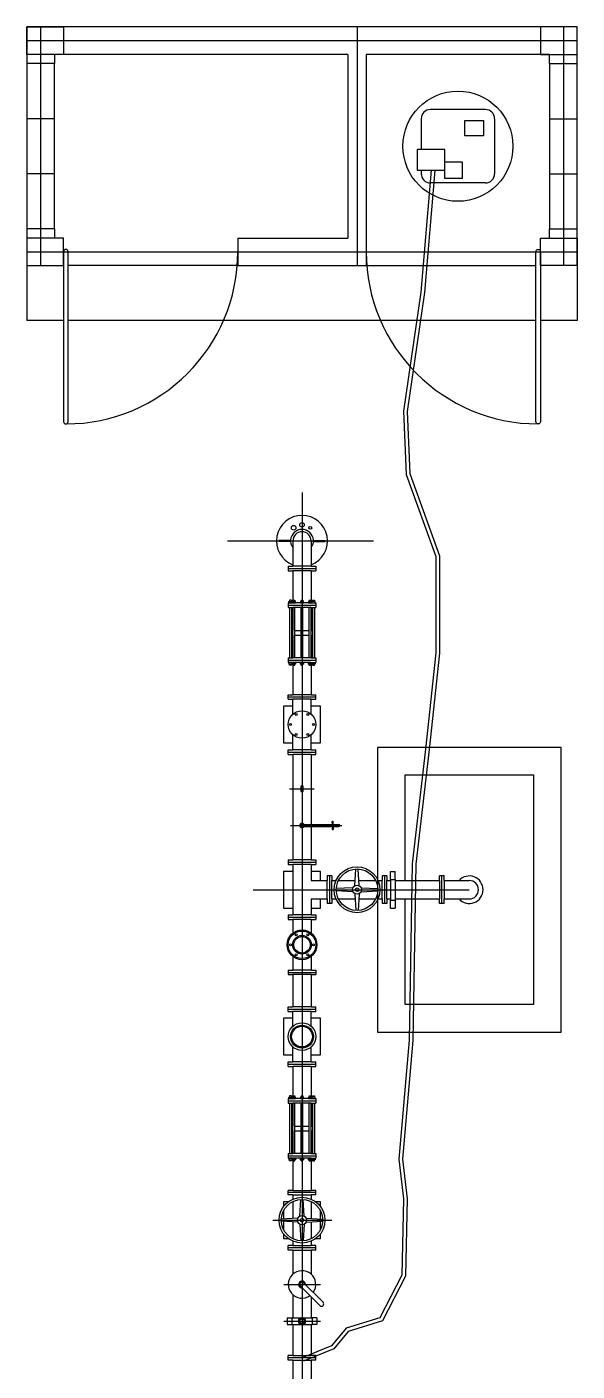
# Model space of a CAD drawing. Header units: inches. Extents: x 72602 to 350810, y -122122 to 43597.
# Drawn here: x 326263 to 329263, y -15612 to -8290 of the extents above; entities that cross this region are included whole.
import ezdxf

# ---------------------------------------------------------------- set-up
doc = ezdxf.new("R2010")
doc.units = ezdxf.units.IN
doc.header["$MEASUREMENT"] = 0
doc.layers.add('M-X-BKGD', color=8, linetype='Continuous')

msp = doc.modelspace()

# ---------------------------------------------------------------- linework, layer by layer
at = {"layer": 'M-X-BKGD'}
for p, q in [((326263.5, -8290.2), (326263.5, -8490.2)), ((329263.5, -8290.2), (326263.5, -8290.2)), ((326263.5, -8290.2), (326263.5, -8490.2)), ((329263.5, -8290.2), (326263.5, -8290.2)), ((329263.5, -8490.2), (329263.5, -8290.2)), ((329263.5, -8490.2), (329263.5, -8290.2)), ((326413.5, -8490.2), (326263.5, -8490.2)), ((326263.5, -8490.2), (326263.5, -9390.2)), ((326413.5, -8490.2), (326263.5, -8490.2)), ((326263.5, -8490.2), (326263.5, -9390.2)), ((326413.5, -8440.2), (326413.5, -8490.2)), ((328013.5, -8440.2), (326413.5, -8440.2)), ((326413.5, -8440.2), (326413.5, -8490.2)), ((328013.5, -8440.2), (326413.5, -8440.2)), ((326413.5, -9390.2), (326413.5, -8490.2)), ((326413.5, -9390.2), (326413.5, -8490.2)), ((328013.5, -8440.2), (328013.5, -9440.2)), ((328013.5, -8440.2), (328013.5, -9440.2)), ((328113.5, -8440.2), (328113.5, -9590.2)), ((329113.5, -8440.2), (328113.5, -8440.2)), ((328113.5, -8440.2), (328113.5, -9590.2)), ((329113.5, -8440.2), (328113.5, -8440.2)), ((329113.5, -8490.2), (329113.5, -8440.2)), ((329113.5, -8490.2), (329113.5, -8440.2)), ((329113.5, -8490.2), (329263.5, -8490.2)), ((329113.5, -8490.2), (329113.5, -9390.2)), ((329113.5, -8490.2), (329263.5, -8490.2)), ((329113.5, -8490.2), (329113.5, -9390.2)), ((329263.5, -9390.2), (329263.5, -8490.2)), ((329263.5, -9390.2), (329263.5, -8490.2)), ((326413.5, -8790.2), (326263.5, -8790.2)), ((326413.5, -8790.2), (326263.5, -8790.2)), ((329113.5, -8790.2), (329263.5, -8790.2)), ((329113.5, -8790.2), (329263.5, -8790.2)), ((326413.5, -9090.2), (326263.5, -9090.2)), ((326413.5, -9090.2), (326263.5, -9090.2)), ((329113.5, -9090.2), (329263.5, -9090.2)), ((329113.5, -9090.2), (329263.5, -9090.2)), ((326413.5, -9390.2), (326263.5, -9390.2)), ((326263.5, -9390.2), (326263.5, -9590.2)), ((326413.5, -9390.2), (326263.5, -9390.2)), ((326263.5, -9390.2), (326263.5, -9590.2)), ((326413.5, -9390.2), (326413.5, -9440.2)), ((326413.5, -9390.2), (326413.5, -9440.2)), ((327413.5, -9440.2), (327413.5, -9590.2)), ((327413.5, -9440.2), (328013.5, -9440.2)), ((327413.5, -9440.2), (327413.5, -9590.2)), ((327413.5, -9440.2), (328013.5, -9440.2)), ((329113.5, -9440.2), (329113.5, -9390.2)), ((329113.5, -9390.2), (329263.5, -9390.2)), ((329113.5, -9440.2), (329113.5, -9390.2)), ((329113.5, -9390.2), (329263.5, -9390.2)), ((329263.5, -9590.2), (329263.5, -9390.2)), ((329263.5, -9590.2), (329263.5, -9390.2)), ((326263.5, -9590.2), (326263.5, -9890.2)), ((326263.5, -9590.2), (326263.5, -9890.2)), ((327413.5, -9590.2), (326488.5, -9590.2)), ((327413.5, -9590.2), (326488.5, -9590.2)), ((327413.5, -9590.2), (328113.5, -9590.2)), ((327413.5, -9590.2), (328113.5, -9590.2)), ((328113.5, -9590.2), (329038.5, -9590.2)), ((328113.5, -9590.2), (329038.5, -9590.2)), ((329263.5, -9590.2), (329263.5, -9890.2)), ((329263.5, -9590.2), (329263.5, -9890.2)), ((326463.5, -9890.2), (326263.5, -9890.2)), ((326463.5, -9890.2), (326263.5, -9890.2)), ((329038.5, -9890.2), (326488.5, -9890.2)), ((329038.5, -9890.2), (326488.5, -9890.2)), ((329263.5, -9890.2), (329063.5, -9890.2)), ((329263.5, -9890.2), (329063.5, -9890.2)), ((328175.5, -12215.2), (328175.5, -13765.2)), ((329175.5, -12215.2), (328175.5, -12215.2)), ((328175.5, -12215.2), (328175.5, -13765.2)), ((329175.5, -12215.2), (328175.5, -12215.2)), ((329175.5, -13765.2), (329175.5, -12215.2)), ((329175.5, -13765.2), (329175.5, -12215.2)), ((328325.5, -12365.2), (329025.5, -12365.2)), ((328325.5, -12940.2), (328325.5, -12365.2)), ((328325.5, -12365.2), (329025.5, -12365.2)), ((328325.5, -12940.2), (328325.5, -12365.2)), ((329025.5, -12365.2), (329025.5, -13615.2)), ((329025.5, -12365.2), (329025.5, -13615.2)), ((328325.5, -13615.2), (328325.5, -13040.2)), ((328325.5, -13615.2), (328325.5, -13040.2)), ((329025.5, -13615.2), (328325.5, -13615.2)), ((329025.5, -13615.2), (328325.5, -13615.2)), ((328175.5, -13765.2), (329175.5, -13765.2)), ((328175.5, -13765.2), (329175.5, -13765.2))]:
    msp.add_line(p, q, dxfattribs=at)
at = {"layer": 'M-X-BKGD', "ltscale": 5}
for p, q in [((326338.5, -8290.2), (326338.5, -9590.2)), ((326338.5, -8290.2), (326338.5, -9590.2)), ((328063.5, -8290.2), (328063.5, -9590.2)), ((328063.5, -8290.2), (328063.5, -9590.2)), ((329188.5, -8290.2), (329188.5, -9590.2)), ((329188.5, -8290.2), (329188.5, -9590.2)), ((326263.5, -8365.2), (329263.5, -8365.2)), ((326263.5, -8365.2), (329263.5, -8365.2)), ((328763.5, -8740.2), (328463.5, -8740.2)), ((328763.5, -8740.2), (328463.5, -8740.2)), ((328413.5, -8790.2), (328413.5, -8958)), ((328413.5, -8790.2), (328413.5, -8958)), ((328813.5, -8790.2), (328813.5, -9090.2)), ((328813.5, -8790.2), (328813.5, -9090.2)), ((328413.5, -9070.5), (328413.5, -9090.2)), ((328413.5, -9070.5), (328413.5, -9090.2)), ((328763.5, -9140.2), (328463.5, -9140.2)), ((328763.5, -9140.2), (328463.5, -9140.2)), ((326263.5, -9515.2), (329263.5, -9515.2)), ((326263.5, -9515.2), (329263.5, -9515.2)), ((327763.5, -10827.1), (327763.5, -21571.5)), ((327763.5, -10827.1), (327763.5, -21571.5)), ((327356.7, -11090.2), (328152.4, -11090.2)), ((327356.7, -11090.2), (328152.4, -11090.2)), ((327637, -11087.2), (327637, -11093.2)), ((327701, -11087.2), (327637, -11087.2)), ((327637, -11087.2), (327637, -11093.2)), ((327701, -11087.2), (327637, -11087.2)), ((327701, -11093.2), (327637, -11093.2)), ((327701, -11093.2), (327637, -11093.2)), ((327663.5, -11087.2), (327663.5, -11093.2)), ((327663.5, -11087.2), (327663.5, -11093.2)), ((327713.5, -11090.2), (327713.5, -11227.7)), ((327713.5, -11090.2), (327713.5, -11227.7)), ((327813.5, -11090.2), (327813.5, -11227.7)), ((327813.5, -11090.2), (327813.5, -11227.7)), ((327825.9, -11087.2), (327890, -11087.2)), ((327825.9, -11087.2), (327890, -11087.2)), ((327825.9, -11093.2), (327890, -11093.2)), ((327825.9, -11093.2), (327890, -11093.2)), ((327863.5, -11087.2), (327863.5, -11093.2)), ((327863.5, -11087.2), (327863.5, -11093.2)), ((327890, -11087.2), (327890, -11093.2)), ((327890, -11087.2), (327890, -11093.2)), ((327688.5, -11227.7), (327713.5, -11227.7)), ((327688.5, -11227.7), (327688.5, -11252.7)), ((327688.5, -11227.7), (327713.5, -11227.7)), ((327688.5, -11227.7), (327688.5, -11252.7)), ((327688.5, -11240.2), (327838.5, -11240.2)), ((327688.5, -11240.2), (327838.5, -11240.2)), ((327688.5, -11252.7), (327713.5, -11252.7)), ((327688.5, -11252.7), (327713.5, -11252.7)), ((327813.5, -11227.7), (327713.5, -11227.7)), ((327813.5, -11227.7), (327713.5, -11227.7)), ((327713.5, -11252.7), (327713.5, -11419.7)), ((327813.5, -11252.7), (327713.5, -11252.7)), ((327713.5, -11252.7), (327713.5, -11419.7)), ((327813.5, -11252.7), (327713.5, -11252.7)), ((327813.5, -11227.7), (327838.5, -11227.7)), ((327813.5, -11227.7), (327838.5, -11227.7)), ((327813.5, -11252.7), (327813.5, -11419.7)), ((327813.5, -11252.7), (327838.5, -11252.7)), ((327813.5, -11252.7), (327813.5, -11419.7)), ((327813.5, -11252.7), (327838.5, -11252.7)), ((327838.5, -11227.7), (327838.5, -11252.7)), ((327838.5, -11227.7), (327838.5, -11252.7)), ((327696, -11413.7), (327696, -11419.7)), ((327706, -11413.7), (327696, -11413.7)), ((327696, -11413.7), (327696, -11419.7)), ((327706, -11413.7), (327696, -11413.7)), ((327706, -11413.7), (327706, -11419.7)), ((327706, -11413.7), (327706, -11419.7)), ((327714.3, -11413.7), (327714.3, -11419.7)), ((327714.3, -11413.7), (327724.3, -11413.7)), ((327714.3, -11413.7), (327714.3, -11419.7)), ((327714.3, -11413.7), (327724.3, -11413.7)), ((327724.3, -11413.7), (327724.3, -11419.7)), ((327724.3, -11413.7), (327724.3, -11419.7)), ((327758.5, -11413.7), (327758.5, -11419.7)), ((327758.5, -11413.7), (327768.5, -11413.7)), ((327758.5, -11413.7), (327758.5, -11419.7)), ((327758.5, -11413.7), (327768.5, -11413.7)), ((327768.5, -11413.7), (327768.5, -11419.7)), ((327768.5, -11413.7), (327768.5, -11419.7)), ((327802.6, -11413.7), (327802.6, -11419.7)), ((327802.6, -11413.7), (327812.6, -11413.7)), ((327802.6, -11413.7), (327802.6, -11419.7)), ((327802.6, -11413.7), (327812.6, -11413.7)), ((327812.6, -11413.7), (327812.6, -11419.7)), ((327812.6, -11413.7), (327812.6, -11419.7)), ((327821, -11413.7), (327821, -11419.7)), ((327821, -11413.7), (327831, -11413.7)), ((327821, -11413.7), (327821, -11419.7)), ((327821, -11413.7), (327831, -11413.7)), ((327831, -11413.7), (327831, -11419.7)), ((327831, -11413.7), (327831, -11419.7)), ((327688.5, -11427.7), (327713.5, -11427.7)), ((327688.5, -11427.7), (327688.5, -11452.7)), ((327688.5, -11427.7), (327713.5, -11427.7)), ((327688.5, -11427.7), (327688.5, -11452.7)), ((327688.5, -11440.2), (327838.5, -11440.2)), ((327688.5, -11440.2), (327838.5, -11440.2)), ((327688.5, -11452.7), (327713.5, -11452.7)), ((327688.5, -11452.7), (327713.5, -11452.7)), ((327696, -11452.7), (327696, -11727.7)), ((327696, -11452.7), (327696, -11727.7)), ((327706, -11452.7), (327706, -11727.7)), ((327706, -11452.7), (327706, -11727.7)), ((327813.5, -11427.7), (327713.5, -11427.7)), ((327813.5, -11427.7), (327713.5, -11427.7)), ((327813.5, -11452.7), (327713.5, -11452.7)), ((327713.5, -11452.7), (327713.5, -11577.7)), ((327813.5, -11452.7), (327713.5, -11452.7)), ((327713.5, -11452.7), (327713.5, -11577.7)), ((327714.3, -11727.7), (327714.3, -11452.7)), ((327714.3, -11727.7), (327714.3, -11452.7)), ((327724.3, -11727.7), (327724.3, -11452.7)), ((327724.3, -11727.7), (327724.3, -11452.7)), ((327758.5, -11727.7), (327758.5, -11452.7)), ((327758.5, -11727.7), (327758.5, -11452.7)), ((327768.5, -11727.7), (327768.5, -11452.7)), ((327768.5, -11727.7), (327768.5, -11452.7)), ((327802.6, -11727.7), (327802.6, -11452.7)), ((327802.6, -11727.7), (327802.6, -11452.7)), ((327812.6, -11727.7), (327812.6, -11452.7)), ((327812.6, -11727.7), (327812.6, -11452.7)), ((327813.5, -11427.7), (327838.5, -11427.7)), ((327813.5, -11427.7), (327838.5, -11427.7)), ((327813.5, -11452.7), (327838.5, -11452.7)), ((327813.5, -11452.7), (327813.5, -11577.7)), ((327813.5, -11452.7), (327838.5, -11452.7)), ((327813.5, -11452.7), (327813.5, -11577.7)), ((327821, -11452.7), (327821, -11727.7)), ((327821, -11452.7), (327821, -11727.7)), ((327831, -11452.7), (327831, -11727.7)), ((327831, -11452.7), (327831, -11727.7)), ((327838.5, -11427.7), (327838.5, -11452.7)), ((327838.5, -11427.7), (327838.5, -11452.7)), ((327706, -11577.7), (327714.3, -11577.7)), ((327706, -11577.7), (327714.3, -11577.7)), ((327706, -11602.7), (327714.3, -11602.7)), ((327706, -11602.7), (327714.3, -11602.7)), ((327713.5, -11602.7), (327713.5, -11727.7)), ((327713.5, -11602.7), (327713.5, -11727.7)), ((327724.3, -11577.7), (327802.6, -11577.7)), ((327724.3, -11577.7), (327802.6, -11577.7)), ((327724.3, -11602.7), (327802.6, -11602.7)), ((327724.3, -11602.7), (327802.6, -11602.7)), ((327812.6, -11577.7), (327821, -11577.7)), ((327812.6, -11577.7), (327821, -11577.7)), ((327812.6, -11602.7), (327821, -11602.7)), ((327812.6, -11602.7), (327821, -11602.7)), ((327813.5, -11602.7), (327813.5, -11727.7)), ((327813.5, -11602.7), (327813.5, -11727.7)), ((327688.5, -11727.7), (327713.5, -11727.7)), ((327688.5, -11727.7), (327688.5, -11752.7)), ((327688.5, -11727.7), (327713.5, -11727.7)), ((327688.5, -11727.7), (327688.5, -11752.7)), ((327688.5, -11740.2), (327838.5, -11740.2)), ((327688.5, -11740.2), (327838.5, -11740.2)), ((327688.5, -11752.7), (327713.5, -11752.7)), ((327688.5, -11752.7), (327713.5, -11752.7)), ((327696, -11766.7), (327696, -11760.7)), ((327696, -11766.7), (327696, -11760.7)), ((327706, -11766.7), (327696, -11766.7)), ((327706, -11766.7), (327696, -11766.7)), ((327706, -11766.7), (327706, -11760.7)), ((327706, -11766.7), (327706, -11760.7)), ((327813.5, -11727.7), (327713.5, -11727.7)), ((327813.5, -11727.7), (327713.5, -11727.7)), ((327813.5, -11752.7), (327713.5, -11752.7)), ((327813.5, -11752.7), (327713.5, -11752.7)), ((327713.5, -11760.7), (327713.5, -11927.7)), ((327713.5, -11760.7), (327713.5, -11927.7)), ((327714.3, -11766.7), (327714.3, -11760.7)), ((327714.3, -11766.7), (327714.3, -11760.7)), ((327714.3, -11766.7), (327724.3, -11766.7)), ((327714.3, -11766.7), (327724.3, -11766.7)), ((327724.3, -11766.7), (327724.3, -11760.7)), ((327724.3, -11766.7), (327724.3, -11760.7)), ((327758.5, -11766.7), (327758.5, -11760.7)), ((327758.5, -11766.7), (327758.5, -11760.7)), ((327758.5, -11766.7), (327768.5, -11766.7)), ((327758.5, -11766.7), (327768.5, -11766.7)), ((327768.5, -11766.7), (327768.5, -11760.7)), ((327768.5, -11766.7), (327768.5, -11760.7)), ((327802.6, -11766.7), (327802.6, -11760.7)), ((327802.6, -11766.7), (327802.6, -11760.7)), ((327802.6, -11766.7), (327812.6, -11766.7)), ((327802.6, -11766.7), (327812.6, -11766.7)), ((327812.6, -11766.7), (327812.6, -11760.7)), ((327812.6, -11766.7), (327812.6, -11760.7)), ((327813.5, -11727.7), (327838.5, -11727.7)), ((327813.5, -11727.7), (327838.5, -11727.7)), ((327813.5, -11752.7), (327838.5, -11752.7)), ((327813.5, -11752.7), (327838.5, -11752.7)), ((327813.5, -11760.7), (327813.5, -11927.7)), ((327813.5, -11760.7), (327813.5, -11927.7)), ((327821, -11766.7), (327821, -11760.7)), ((327821, -11766.7), (327821, -11760.7)), ((327821, -11766.7), (327831, -11766.7)), ((327821, -11766.7), (327831, -11766.7)), ((327831, -11766.7), (327831, -11760.7)), ((327831, -11766.7), (327831, -11760.7)), ((327838.5, -11727.7), (327838.5, -11752.7)), ((327838.5, -11727.7), (327838.5, -11752.7)), ((327688.5, -11927.7), (327713.5, -11927.7)), ((327688.5, -11952.7), (327688.5, -11927.7)), ((327688.5, -11927.7), (327713.5, -11927.7)), ((327688.5, -11952.7), (327688.5, -11927.7)), ((327813.5, -11927.7), (327713.5, -11927.7)), ((327813.5, -11927.7), (327713.5, -11927.7)), ((327813.5, -11927.7), (327838.5, -11927.7)), ((327813.5, -11927.7), (327838.5, -11927.7)), ((327838.5, -11952.7), (327838.5, -11927.7)), ((327838.5, -11952.7), (327838.5, -11927.7)), ((327688.5, -11940.2), (327838.5, -11940.2)), ((327688.5, -11940.2), (327838.5, -11940.2)), ((327688.5, -11952.7), (327713.5, -11952.7)), ((327688.5, -11952.7), (327713.5, -11952.7)), ((327813.5, -11952.7), (327713.5, -11952.7)), ((327713.5, -12034.3), (327713.5, -11952.7)), ((327813.5, -11952.7), (327713.5, -11952.7)), ((327713.5, -12034.3), (327713.5, -11952.7)), ((327813.5, -11952.7), (327838.5, -11952.7)), ((327813.5, -12034.3), (327813.5, -11952.7)), ((327813.5, -11952.7), (327838.5, -11952.7)), ((327813.5, -12034.3), (327813.5, -11952.7)), ((327713.5, -12227.7), (327713.5, -12146.1)), ((327713.5, -12227.7), (327713.5, -12146.1)), ((327813.5, -12227.7), (327813.5, -12146.1)), ((327813.5, -12227.7), (327813.5, -12146.1)), ((327688.5, -12227.7), (327713.5, -12227.7)), ((327688.5, -12252.7), (327688.5, -12227.7)), ((327688.5, -12227.7), (327713.5, -12227.7)), ((327688.5, -12252.7), (327688.5, -12227.7)), ((327813.5, -12227.7), (327713.5, -12227.7)), ((327813.5, -12227.7), (327713.5, -12227.7)), ((327813.5, -12227.7), (327838.5, -12227.7)), ((327813.5, -12227.7), (327838.5, -12227.7)), ((327838.5, -12252.7), (327838.5, -12227.7)), ((327838.5, -12252.7), (327838.5, -12227.7)), ((327688.5, -12240.2), (327838.5, -12240.2)), ((327688.5, -12240.2), (327838.5, -12240.2)), ((327688.5, -12252.7), (327713.5, -12252.7)), ((327688.5, -12252.7), (327713.5, -12252.7)), ((327813.5, -12252.7), (327713.5, -12252.7)), ((327713.5, -12252.7), (327713.5, -12827.7)), ((327813.5, -12252.7), (327713.5, -12252.7)), ((327713.5, -12252.7), (327713.5, -12827.7)), ((327813.5, -12252.7), (327838.5, -12252.7)), ((327813.5, -12252.7), (327813.5, -12827.7)), ((327813.5, -12252.7), (327838.5, -12252.7)), ((327813.5, -12252.7), (327813.5, -12827.7)), ((327695.1, -12440.2), (327829.1, -12440.2)), ((327695.1, -12440.2), (327829.1, -12440.2)), ((327700.1, -12640.2), (327981.1, -12640.2)), ((327700.1, -12640.2), (327981.1, -12640.2)), ((327763.5, -12634.2), (327963.5, -12634.2)), ((327763.5, -12634.2), (327963.5, -12634.2)), ((327763.5, -12646.2), (327963.5, -12646.2)), ((327763.5, -12646.2), (327963.5, -12646.2)), ((327929.6, -12635.4), (327928.5, -12618.6)), ((327929.6, -12635.4), (327928.5, -12618.6)), ((327929.6, -12644.9), (327928.5, -12661.7)), ((327929.6, -12644.9), (327928.5, -12661.7)), ((327932.5, -12635.4), (327933.6, -12618.6)), ((327932.5, -12635.4), (327933.6, -12618.6)), ((327932.5, -12644.9), (327933.6, -12661.7)), ((327932.5, -12644.9), (327933.6, -12661.7)), ((327688.5, -12827.7), (327713.5, -12827.7)), ((327688.5, -12827.7), (327688.5, -12852.7)), ((327688.5, -12827.7), (327713.5, -12827.7)), ((327688.5, -12827.7), (327688.5, -12852.7)), ((327688.5, -12840.2), (327838.5, -12840.2)), ((327688.5, -12840.2), (327838.5, -12840.2)), ((327688.5, -12852.7), (327713.5, -12852.7)), ((327688.5, -12852.7), (327713.5, -12852.7)), ((327813.5, -12827.7), (327713.5, -12827.7)), ((327813.5, -12827.7), (327713.5, -12827.7)), ((327813.5, -12852.7), (327713.5, -12852.7)), ((327713.5, -12852.7), (327713.5, -13127.7)), ((327813.5, -12852.7), (327713.5, -12852.7)), ((327713.5, -12852.7), (327713.5, -13127.7)), ((327813.5, -12827.7), (327838.5, -12827.7)), ((327813.5, -12827.7), (327838.5, -12827.7)), ((327813.5, -12852.7), (327838.5, -12852.7)), ((327813.5, -12852.7), (327813.5, -12940.2)), ((327813.5, -12852.7), (327838.5, -12852.7)), ((327813.5, -12852.7), (327813.5, -12940.2)), ((327838.5, -12827.7), (327838.5, -12852.7)), ((327838.5, -12827.7), (327838.5, -12852.7)), ((328052.3, -12967.8), (328057.4, -12877.3)), ((328052.3, -12967.8), (328057.4, -12877.3)), ((328074.6, -12967.8), (328069.5, -12877.3)), ((328074.6, -12967.8), (328069.5, -12877.3)), ((327813.5, -12940.2), (327901, -12940.2)), ((327813.5, -12940.2), (327901, -12940.2)), ((327901, -12915.2), (327901, -12940.2)), ((327926, -12915.2), (327901, -12915.2)), ((327901, -12915.2), (327901, -12940.2)), ((327926, -12915.2), (327901, -12915.2)), ((327901, -13040.2), (327901, -12940.2)), ((327901, -13040.2), (327901, -12940.2)), ((327913.5, -12915.2), (327913.5, -13065.2)), ((327913.5, -12915.2), (327913.5, -13065.2)), ((327926, -12915.2), (327926, -12940.2)), ((327926, -12915.2), (327926, -12940.2)), ((327926, -13040.2), (327926, -12940.2)), ((327926, -12940.2), (327948.9, -12940.2)), ((327926, -13040.2), (327926, -12940.2)), ((327926, -12940.2), (327948.9, -12940.2)), ((327962.1, -12940.2), (328053.9, -12940.2)), ((327962.1, -12940.2), (328053.9, -12940.2)), ((328073, -12940.2), (328164.8, -12940.2)), ((328073, -12940.2), (328164.8, -12940.2)), ((328178, -12940.2), (328201, -12940.2)), ((328178, -12940.2), (328201, -12940.2)), ((328201, -12915.2), (328201, -12940.2)), ((328226, -12915.2), (328201, -12915.2)), ((328201, -12915.2), (328201, -12940.2)), ((328226, -12915.2), (328201, -12915.2)), ((328201, -13040.2), (328201, -12940.2)), ((328201, -13040.2), (328201, -12940.2)), ((328213.5, -12915.2), (328213.5, -13065.2)), ((328213.5, -12915.2), (328213.5, -13065.2)), ((328226, -12915.2), (328226, -12940.2)), ((328226, -12915.2), (328226, -12940.2)), ((328226, -13040.2), (328226, -12940.2)), ((328226, -12940.2), (328246.4, -12940.2)), ((328226, -13040.2), (328226, -12940.2)), ((328226, -12940.2), (328246.4, -12940.2)), ((328246.4, -12890.2), (328271.4, -12890.2)), ((328246.4, -12934.2), (328246.4, -12890.2)), ((328246.4, -12890.2), (328271.4, -12890.2)), ((328246.4, -12934.2), (328246.4, -12890.2)), ((328246.4, -12934.2), (328246.4, -13046.2)), ((328246.4, -12934.2), (328271.4, -12934.2)), ((328246.4, -12934.2), (328246.4, -13046.2)), ((328246.4, -12934.2), (328271.4, -12934.2)), ((328271.4, -12934.2), (328271.4, -12890.2)), ((328271.4, -12934.2), (328271.4, -12890.2)), ((328271.4, -12934.2), (328271.4, -13046.2)), ((328271.4, -12934.2), (328271.4, -13046.2)), ((328271.4, -12940.2), (328513, -12940.2)), ((328271.4, -12940.2), (328513, -12940.2)), ((328538, -12915.2), (328513, -12915.2)), ((328513, -12940.2), (328513, -12915.2)), ((328538, -12915.2), (328513, -12915.2)), ((328513, -12940.2), (328513, -12915.2)), ((328513, -12940.2), (328513, -13040.2)), ((328513, -12940.2), (328513, -13040.2)), ((328525.5, -13065.2), (328525.5, -12915.2)), ((328525.5, -13065.2), (328525.5, -12915.2)), ((328538, -12940.2), (328538, -12915.2)), ((328538, -12940.2), (328538, -12915.2)), ((328538, -12940.2), (328538, -13040.2)), ((328538, -12940.2), (328675.5, -12940.2)), ((328538, -12940.2), (328538, -13040.2)), ((328538, -12940.2), (328675.5, -12940.2)), ((327496.7, -12990.2), (328675.5, -12990.2)), ((327496.7, -12990.2), (328675.5, -12990.2)), ((328041.1, -12979), (327950.6, -12984.2)), ((328041.1, -12979), (327950.6, -12984.2)), ((328041.1, -13001.3), (327950.6, -12996.2)), ((328041.1, -13001.3), (327950.6, -12996.2)), ((328052.3, -13012.5), (328057.4, -13103)), ((328052.3, -13012.5), (328057.4, -13103)), ((328074.6, -13012.5), (328069.5, -13103)), ((328074.6, -13012.5), (328069.5, -13103)), ((328085.8, -12979), (328176.3, -12984.2)), ((328085.8, -12979), (328176.3, -12984.2)), ((328085.8, -13001.3), (328176.3, -12996.2)), ((328085.8, -13001.3), (328176.3, -12996.2)), ((327813.5, -13040.2), (327901, -13040.2)), ((327813.5, -13040.2), (327813.5, -13127.7)), ((327813.5, -13040.2), (327901, -13040.2)), ((327813.5, -13040.2), (327813.5, -13127.7)), ((327901, -13040.2), (327901, -13065.2)), ((327901, -13040.2), (327901, -13065.2)), ((327926, -13065.2), (327901, -13065.2)), ((327926, -13065.2), (327901, -13065.2)), ((327926, -13040.2), (327926, -13065.2)), ((327926, -13040.2), (327948.9, -13040.2)), ((327926, -13040.2), (327926, -13065.2)), ((327926, -13040.2), (327948.9, -13040.2)), ((327962.1, -13040.2), (328053.9, -13040.2)), ((327962.1, -13040.2), (328053.9, -13040.2)), ((328073, -13040.2), (328164.8, -13040.2)), ((328073, -13040.2), (328164.8, -13040.2)), ((328178, -13040.2), (328201, -13040.2)), ((328178, -13040.2), (328201, -13040.2)), ((328201, -13040.2), (328201, -13065.2)), ((328201, -13040.2), (328201, -13065.2)), ((328226, -13065.2), (328201, -13065.2)), ((328226, -13065.2), (328201, -13065.2)), ((328226, -13040.2), (328226, -13065.2)), ((328226, -13040.2), (328246.4, -13040.2)), ((328226, -13040.2), (328226, -13065.2)), ((328226, -13040.2), (328246.4, -13040.2)), ((328246.4, -13046.2), (328271.4, -13046.2)), ((328246.4, -13090.2), (328246.4, -13046.2)), ((328246.4, -13046.2), (328271.4, -13046.2)), ((328246.4, -13090.2), (328246.4, -13046.2)), ((328246.4, -13090.2), (328271.4, -13090.2)), ((328246.4, -13090.2), (328271.4, -13090.2)), ((328271.4, -13040.2), (328513, -13040.2)), ((328271.4, -13040.2), (328513, -13040.2)), ((328271.4, -13046.2), (328271.4, -13090.2)), ((328271.4, -13046.2), (328271.4, -13090.2)), ((328513, -13065.2), (328513, -13040.2)), ((328513, -13065.2), (328513, -13040.2)), ((328538, -13065.2), (328513, -13065.2)), ((328538, -13065.2), (328513, -13065.2)), ((328538, -13065.2), (328538, -13040.2)), ((328538, -13040.2), (328675.5, -13040.2)), ((328538, -13065.2), (328538, -13040.2)), ((328538, -13040.2), (328675.5, -13040.2)), ((327688.5, -13127.7), (327713.5, -13127.7)), ((327688.5, -13127.7), (327688.5, -13152.7)), ((327688.5, -13127.7), (327713.5, -13127.7)), ((327688.5, -13127.7), (327688.5, -13152.7)), ((327688.5, -13140.2), (327838.5, -13140.2)), ((327688.5, -13140.2), (327838.5, -13140.2)), ((327688.5, -13152.7), (327713.5, -13152.7)), ((327688.5, -13152.7), (327713.5, -13152.7)), ((327813.5, -13127.7), (327713.5, -13127.7)), ((327813.5, -13127.7), (327713.5, -13127.7)), ((327813.5, -13152.7), (327713.5, -13152.7)), ((327713.5, -13152.7), (327713.5, -13226.4)), ((327813.5, -13152.7), (327713.5, -13152.7)), ((327713.5, -13152.7), (327713.5, -13226.4)), ((327813.5, -13127.7), (327838.5, -13127.7)), ((327813.5, -13127.7), (327838.5, -13127.7)), ((327813.5, -13152.7), (327838.5, -13152.7)), ((327813.5, -13152.7), (327813.5, -13226.4)), ((327813.5, -13152.7), (327838.5, -13152.7)), ((327813.5, -13152.7), (327813.5, -13226.4)), ((327838.5, -13127.7), (327838.5, -13152.7)), ((327838.5, -13127.7), (327838.5, -13152.7)), ((327713.5, -13353.9), (327713.5, -13427.7)), ((327713.5, -13353.9), (327713.5, -13427.7)), ((327813.5, -13353.9), (327813.5, -13427.7)), ((327813.5, -13353.9), (327813.5, -13427.7)), ((327688.5, -13427.7), (327713.5, -13427.7)), ((327688.5, -13427.7), (327688.5, -13452.7)), ((327688.5, -13427.7), (327713.5, -13427.7)), ((327688.5, -13427.7), (327688.5, -13452.7)), ((327688.5, -13440.2), (327838.5, -13440.2)), ((327688.5, -13440.2), (327838.5, -13440.2)), ((327688.5, -13452.7), (327713.5, -13452.7)), ((327688.5, -13452.7), (327713.5, -13452.7)), ((327813.5, -13427.7), (327713.5, -13427.7)), ((327813.5, -13427.7), (327713.5, -13427.7)), ((327713.5, -13452.7), (327713.5, -13627.7)), ((327813.5, -13452.7), (327713.5, -13452.7)), ((327713.5, -13452.7), (327713.5, -13627.7)), ((327813.5, -13452.7), (327713.5, -13452.7)), ((327813.5, -13427.7), (327838.5, -13427.7)), ((327813.5, -13427.7), (327838.5, -13427.7)), ((327813.5, -13452.7), (327813.5, -13627.7)), ((327813.5, -13452.7), (327838.5, -13452.7)), ((327813.5, -13452.7), (327813.5, -13627.7)), ((327813.5, -13452.7), (327838.5, -13452.7)), ((327838.5, -13427.7), (327838.5, -13452.7)), ((327838.5, -13427.7), (327838.5, -13452.7)), ((327688.5, -13627.7), (327713.5, -13627.7)), ((327688.5, -13652.7), (327688.5, -13627.7)), ((327688.5, -13627.7), (327713.5, -13627.7)), ((327688.5, -13652.7), (327688.5, -13627.7)), ((327688.5, -13640.2), (327838.5, -13640.2)), ((327688.5, -13640.2), (327838.5, -13640.2)), ((327688.5, -13652.7), (327713.5, -13652.7)), ((327688.5, -13652.7), (327713.5, -13652.7)), ((327813.5, -13627.7), (327713.5, -13627.7)), ((327813.5, -13627.7), (327713.5, -13627.7)), ((327813.5, -13652.7), (327713.5, -13652.7)), ((327713.5, -13734.3), (327713.5, -13652.7)), ((327813.5, -13652.7), (327713.5, -13652.7)), ((327713.5, -13734.3), (327713.5, -13652.7)), ((327813.5, -13627.7), (327838.5, -13627.7)), ((327813.5, -13627.7), (327838.5, -13627.7)), ((327813.5, -13652.7), (327838.5, -13652.7)), ((327813.5, -13734.3), (327813.5, -13652.7)), ((327813.5, -13652.7), (327838.5, -13652.7)), ((327813.5, -13734.3), (327813.5, -13652.7)), ((327838.5, -13652.7), (327838.5, -13627.7)), ((327838.5, -13652.7), (327838.5, -13627.7)), ((327713.5, -13927.7), (327713.5, -13846.1)), ((327713.5, -13927.7), (327713.5, -13846.1)), ((327813.5, -13927.7), (327813.5, -13846.1)), ((327813.5, -13927.7), (327813.5, -13846.1)), ((327688.5, -13927.7), (327713.5, -13927.7)), ((327688.5, -13952.7), (327688.5, -13927.7)), ((327688.5, -13927.7), (327713.5, -13927.7)), ((327688.5, -13952.7), (327688.5, -13927.7)), ((327688.5, -13940.2), (327838.5, -13940.2)), ((327688.5, -13940.2), (327838.5, -13940.2)), ((327688.5, -13952.7), (327713.5, -13952.7)), ((327688.5, -13952.7), (327713.5, -13952.7)), ((327813.5, -13927.7), (327713.5, -13927.7)), ((327813.5, -13927.7), (327713.5, -13927.7)), ((327813.5, -13952.7), (327713.5, -13952.7)), ((327713.5, -13952.7), (327713.5, -14119.7)), ((327813.5, -13952.7), (327713.5, -13952.7)), ((327713.5, -13952.7), (327713.5, -14119.7)), ((327813.5, -13927.7), (327838.5, -13927.7)), ((327813.5, -13927.7), (327838.5, -13927.7)), ((327813.5, -13952.7), (327838.5, -13952.7)), ((327813.5, -13952.7), (327813.5, -14119.7)), ((327813.5, -13952.7), (327838.5, -13952.7)), ((327813.5, -13952.7), (327813.5, -14119.7)), ((327838.5, -13952.7), (327838.5, -13927.7)), ((327838.5, -13952.7), (327838.5, -13927.7)), ((327688.5, -14127.7), (327713.5, -14127.7)), ((327688.5, -14127.7), (327688.5, -14152.7)), ((327688.5, -14127.7), (327713.5, -14127.7)), ((327688.5, -14127.7), (327688.5, -14152.7)), ((327696, -14113.7), (327696, -14119.7)), ((327706, -14113.7), (327696, -14113.7)), ((327696, -14113.7), (327696, -14119.7)), ((327706, -14113.7), (327696, -14113.7)), ((327706, -14113.7), (327706, -14119.7)), ((327706, -14113.7), (327706, -14119.7)), ((327813.5, -14127.7), (327713.5, -14127.7)), ((327813.5, -14127.7), (327713.5, -14127.7)), ((327714.3, -14113.7), (327714.3, -14119.7)), ((327714.3, -14113.7), (327724.3, -14113.7)), ((327714.3, -14113.7), (327714.3, -14119.7)), ((327714.3, -14113.7), (327724.3, -14113.7)), ((327724.3, -14113.7), (327724.3, -14119.7)), ((327724.3, -14113.7), (327724.3, -14119.7)), ((327758.5, -14113.7), (327758.5, -14119.7)), ((327758.5, -14113.7), (327768.5, -14113.7)), ((327758.5, -14113.7), (327758.5, -14119.7)), ((327758.5, -14113.7), (327768.5, -14113.7)), ((327768.5, -14113.7), (327768.5, -14119.7)), ((327768.5, -14113.7), (327768.5, -14119.7)), ((327802.6, -14113.7), (327802.6, -14119.7)), ((327802.6, -14113.7), (327812.6, -14113.7)), ((327802.6, -14113.7), (327802.6, -14119.7)), ((327802.6, -14113.7), (327812.6, -14113.7)), ((327812.6, -14113.7), (327812.6, -14119.7)), ((327812.6, -14113.7), (327812.6, -14119.7)), ((327813.5, -14127.7), (327838.5, -14127.7)), ((327813.5, -14127.7), (327838.5, -14127.7)), ((327821, -14113.7), (327821, -14119.7)), ((327821, -14113.7), (327831, -14113.7)), ((327821, -14113.7), (327821, -14119.7)), ((327821, -14113.7), (327831, -14113.7)), ((327831, -14113.7), (327831, -14119.7)), ((327831, -14113.7), (327831, -14119.7)), ((327838.5, -14127.7), (327838.5, -14152.7)), ((327838.5, -14127.7), (327838.5, -14152.7)), ((327688.5, -14140.2), (327838.5, -14140.2)), ((327688.5, -14140.2), (327838.5, -14140.2)), ((327688.5, -14152.7), (327713.5, -14152.7)), ((327688.5, -14152.7), (327713.5, -14152.7)), ((327696, -14152.7), (327696, -14427.7)), ((327696, -14152.7), (327696, -14427.7)), ((327706, -14152.7), (327706, -14427.7)), ((327706, -14152.7), (327706, -14427.7)), ((327813.5, -14152.7), (327713.5, -14152.7)), ((327713.5, -14152.7), (327713.5, -14277.7)), ((327813.5, -14152.7), (327713.5, -14152.7)), ((327713.5, -14152.7), (327713.5, -14277.7)), ((327714.3, -14427.7), (327714.3, -14152.7)), ((327714.3, -14427.7), (327714.3, -14152.7)), ((327724.3, -14427.7), (327724.3, -14152.7)), ((327724.3, -14427.7), (327724.3, -14152.7)), ((327758.5, -14427.7), (327758.5, -14152.7)), ((327758.5, -14427.7), (327758.5, -14152.7)), ((327768.5, -14427.7), (327768.5, -14152.7)), ((327768.5, -14427.7), (327768.5, -14152.7)), ((327802.6, -14427.7), (327802.6, -14152.7)), ((327802.6, -14427.7), (327802.6, -14152.7)), ((327812.6, -14427.7), (327812.6, -14152.7)), ((327812.6, -14427.7), (327812.6, -14152.7)), ((327813.5, -14152.7), (327838.5, -14152.7)), ((327813.5, -14152.7), (327813.5, -14277.7)), ((327813.5, -14152.7), (327838.5, -14152.7)), ((327813.5, -14152.7), (327813.5, -14277.7)), ((327821, -14152.7), (327821, -14427.7)), ((327821, -14152.7), (327821, -14427.7)), ((327831, -14152.7), (327831, -14427.7)), ((327831, -14152.7), (327831, -14427.7)), ((327706, -14277.7), (327714.3, -14277.7)), ((327706, -14277.7), (327714.3, -14277.7)), ((327724.3, -14277.7), (327802.6, -14277.7)), ((327724.3, -14277.7), (327802.6, -14277.7)), ((327812.6, -14277.7), (327821, -14277.7)), ((327812.6, -14277.7), (327821, -14277.7)), ((327706, -14302.7), (327714.3, -14302.7)), ((327706, -14302.7), (327714.3, -14302.7)), ((327713.5, -14302.7), (327713.5, -14427.7)), ((327713.5, -14302.7), (327713.5, -14427.7)), ((327724.3, -14302.7), (327802.6, -14302.7)), ((327724.3, -14302.7), (327802.6, -14302.7)), ((327812.6, -14302.7), (327821, -14302.7)), ((327812.6, -14302.7), (327821, -14302.7)), ((327813.5, -14302.7), (327813.5, -14427.7)), ((327813.5, -14302.7), (327813.5, -14427.7)), ((327688.5, -14427.7), (327713.5, -14427.7)), ((327688.5, -14427.7), (327688.5, -14452.7)), ((327688.5, -14427.7), (327713.5, -14427.7)), ((327688.5, -14427.7), (327688.5, -14452.7)), ((327688.5, -14440.2), (327838.5, -14440.2)), ((327688.5, -14440.2), (327838.5, -14440.2)), ((327688.5, -14452.7), (327713.5, -14452.7)), ((327688.5, -14452.7), (327713.5, -14452.7)), ((327696, -14466.7), (327696, -14460.7)), ((327696, -14466.7), (327696, -14460.7)), ((327706, -14466.7), (327696, -14466.7)), ((327706, -14466.7), (327696, -14466.7)), ((327706, -14466.7), (327706, -14460.7)), ((327706, -14466.7), (327706, -14460.7)), ((327813.5, -14427.7), (327713.5, -14427.7)), ((327813.5, -14427.7), (327713.5, -14427.7)), ((327813.5, -14452.7), (327713.5, -14452.7)), ((327813.5, -14452.7), (327713.5, -14452.7)), ((327713.5, -14460.7), (327713.5, -14627.7)), ((327713.5, -14460.7), (327713.5, -14627.7)), ((327714.3, -14466.7), (327714.3, -14460.7)), ((327714.3, -14466.7), (327714.3, -14460.7)), ((327714.3, -14466.7), (327724.3, -14466.7)), ((327714.3, -14466.7), (327724.3, -14466.7)), ((327724.3, -14466.7), (327724.3, -14460.7)), ((327724.3, -14466.7), (327724.3, -14460.7)), ((327758.5, -14466.7), (327758.5, -14460.7)), ((327758.5, -14466.7), (327758.5, -14460.7)), ((327758.5, -14466.7), (327768.5, -14466.7)), ((327758.5, -14466.7), (327768.5, -14466.7)), ((327768.5, -14466.7), (327768.5, -14460.7)), ((327768.5, -14466.7), (327768.5, -14460.7)), ((327802.6, -14466.7), (327802.6, -14460.7)), ((327802.6, -14466.7), (327802.6, -14460.7)), ((327802.6, -14466.7), (327812.6, -14466.7)), ((327802.6, -14466.7), (327812.6, -14466.7)), ((327812.6, -14466.7), (327812.6, -14460.7)), ((327812.6, -14466.7), (327812.6, -14460.7)), ((327813.5, -14427.7), (327838.5, -14427.7)), ((327813.5, -14427.7), (327838.5, -14427.7)), ((327813.5, -14452.7), (327838.5, -14452.7)), ((327813.5, -14452.7), (327838.5, -14452.7)), ((327813.5, -14460.7), (327813.5, -14627.7)), ((327813.5, -14460.7), (327813.5, -14627.7)), ((327821, -14466.7), (327821, -14460.7)), ((327821, -14466.7), (327821, -14460.7)), ((327821, -14466.7), (327831, -14466.7)), ((327821, -14466.7), (327831, -14466.7)), ((327831, -14466.7), (327831, -14460.7)), ((327831, -14466.7), (327831, -14460.7)), ((327838.5, -14427.7), (327838.5, -14452.7)), ((327838.5, -14427.7), (327838.5, -14452.7)), ((327688.5, -14652.7), (327688.5, -14627.7)), ((327713.5, -14627.7), (327688.5, -14627.7)), ((327688.5, -14652.7), (327688.5, -14627.7)), ((327713.5, -14627.7), (327688.5, -14627.7)), ((327838.5, -14640.2), (327688.5, -14640.2)), ((327838.5, -14640.2), (327688.5, -14640.2)), ((327713.5, -14627.7), (327813.5, -14627.7)), ((327713.5, -14627.7), (327813.5, -14627.7)), ((327838.5, -14627.7), (327813.5, -14627.7)), ((327838.5, -14627.7), (327813.5, -14627.7)), ((327838.5, -14652.7), (327838.5, -14627.7)), ((327838.5, -14652.7), (327838.5, -14627.7)), ((327713.5, -14652.7), (327688.5, -14652.7)), ((327713.5, -14652.7), (327688.5, -14652.7)), ((327713.5, -14652.7), (327813.5, -14652.7)), ((327713.5, -14652.7), (327713.5, -14675.6)), ((327713.5, -14652.7), (327813.5, -14652.7)), ((327713.5, -14652.7), (327713.5, -14675.6)), ((327713.5, -14688.8), (327713.5, -14780.6)), ((327713.5, -14688.8), (327713.5, -14780.6)), ((327752.3, -14767.8), (327757.4, -14677.3)), ((327752.3, -14767.8), (327757.4, -14677.3)), ((327774.6, -14767.8), (327769.5, -14677.3)), ((327774.6, -14767.8), (327769.5, -14677.3)), ((327838.5, -14652.7), (327813.5, -14652.7)), ((327813.5, -14652.7), (327813.5, -14675.6)), ((327838.5, -14652.7), (327813.5, -14652.7)), ((327813.5, -14652.7), (327813.5, -14675.6)), ((327813.5, -14688.8), (327813.5, -14780.6)), ((327813.5, -14688.8), (327813.5, -14780.6)), ((327604.7, -14790.2), (327925.5, -14790.2)), ((327604.7, -14790.2), (327925.5, -14790.2)), ((327741.1, -14779), (327650.6, -14784.2)), ((327741.1, -14779), (327650.6, -14784.2)), ((327785.8, -14779), (327876.3, -14784.2)), ((327785.8, -14779), (327876.3, -14784.2)), ((327741.1, -14801.3), (327650.6, -14796.2)), ((327741.1, -14801.3), (327650.6, -14796.2)), ((327713.5, -14799.7), (327713.5, -14891.5)), ((327713.5, -14799.7), (327713.5, -14891.5)), ((327752.3, -14812.5), (327757.4, -14903)), ((327752.3, -14812.5), (327757.4, -14903)), ((327774.6, -14812.5), (327769.5, -14903)), ((327774.6, -14812.5), (327769.5, -14903)), ((327785.8, -14801.3), (327876.3, -14796.2)), ((327785.8, -14801.3), (327876.3, -14796.2)), ((327813.5, -14799.7), (327813.5, -14891.5)), ((327813.5, -14799.7), (327813.5, -14891.5)), ((327688.5, -14952.7), (327688.5, -14927.7)), ((327713.5, -14927.7), (327688.5, -14927.7)), ((327688.5, -14952.7), (327688.5, -14927.7)), ((327713.5, -14927.7), (327688.5, -14927.7)), ((327713.5, -14904.7), (327713.5, -14927.7)), ((327713.5, -14904.7), (327713.5, -14927.7)), ((327713.5, -14927.7), (327813.5, -14927.7)), ((327713.5, -14927.7), (327813.5, -14927.7)), ((327813.5, -14904.7), (327813.5, -14927.7)), ((327813.5, -14904.7), (327813.5, -14927.7)), ((327838.5, -14927.7), (327813.5, -14927.7)), ((327838.5, -14927.7), (327813.5, -14927.7)), ((327838.5, -14952.7), (327838.5, -14927.7)), ((327838.5, -14952.7), (327838.5, -14927.7)), ((327838.5, -14940.2), (327688.5, -14940.2)), ((327838.5, -14940.2), (327688.5, -14940.2)), ((327713.5, -14952.7), (327688.5, -14952.7)), ((327713.5, -14952.7), (327688.5, -14952.7)), ((327713.5, -14952.7), (327813.5, -14952.7)), ((327713.5, -14952.7), (327713.5, -15084.3)), ((327713.5, -14952.7), (327813.5, -14952.7)), ((327713.5, -14952.7), (327713.5, -15084.3)), ((327838.5, -14952.7), (327813.5, -14952.7)), ((327813.5, -14952.7), (327813.5, -15084.3)), ((327838.5, -14952.7), (327813.5, -14952.7)), ((327813.5, -14952.7), (327813.5, -15084.3)), ((327665.1, -15140.2), (327863.7, -15140.2)), ((327665.1, -15140.2), (327863.7, -15140.2)), ((327754.6, -15149), (327860.7, -15255.1)), ((327754.6, -15149), (327860.7, -15255.1)), ((327772.3, -15131.3), (327878.4, -15237.4)), ((327772.3, -15131.3), (327878.4, -15237.4)), ((327713.5, -15196.1), (327713.5, -15321.7)), ((327713.5, -15196.1), (327713.5, -15321.7)), ((327813.5, -15207.8), (327813.5, -15321.7)), ((327813.5, -15207.8), (327813.5, -15321.7)), ((327665.1, -15340.2), (327863.7, -15340.2)), ((327665.1, -15340.2), (327863.7, -15340.2)), ((327682.5, -15321.7), (327682.5, -15358.7)), ((327682.5, -15321.7), (327707.5, -15321.7)), ((327682.5, -15321.7), (327682.5, -15358.7)), ((327682.5, -15321.7), (327707.5, -15321.7)), ((327682.5, -15358.7), (327707.5, -15358.7)), ((327682.5, -15358.7), (327707.5, -15358.7)), ((327707.5, -15321.7), (327707.5, -15358.7)), ((327707.5, -15321.7), (327819.5, -15321.7)), ((327707.5, -15321.7), (327707.5, -15358.7)), ((327707.5, -15321.7), (327819.5, -15321.7)), ((327707.5, -15358.7), (327819.5, -15358.7)), ((327707.5, -15358.7), (327819.5, -15358.7)), ((327713.5, -15358.7), (327713.5, -15527.7)), ((327713.5, -15358.7), (327713.5, -15527.7)), ((327813.5, -15358.7), (327813.5, -15527.7)), ((327813.5, -15358.7), (327813.5, -15527.7)), ((327819.5, -15321.7), (327819.5, -15358.7)), ((327844.5, -15321.7), (327819.5, -15321.7)), ((327819.5, -15321.7), (327819.5, -15358.7)), ((327844.5, -15321.7), (327819.5, -15321.7)), ((327844.5, -15358.7), (327819.5, -15358.7)), ((327844.5, -15358.7), (327819.5, -15358.7)), ((327844.5, -15321.7), (327844.5, -15358.7)), ((327844.5, -15321.7), (327844.5, -15358.7)), ((327688.5, -15552.7), (327688.5, -15527.7)), ((327713.5, -15527.7), (327688.5, -15527.7)), ((327688.5, -15552.7), (327688.5, -15527.7)), ((327713.5, -15527.7), (327688.5, -15527.7)), ((327838.5, -15540.2), (327688.5, -15540.2)), ((327838.5, -15540.2), (327688.5, -15540.2)), ((327713.5, -15552.7), (327688.5, -15552.7)), ((327713.5, -15552.7), (327688.5, -15552.7)), ((327713.5, -15527.7), (327813.5, -15527.7)), ((327713.5, -15527.7), (327813.5, -15527.7)), ((327713.5, -15552.7), (327813.5, -15552.7)), ((327713.5, -15552.7), (327713.5, -15702)), ((327713.5, -15552.7), (327813.5, -15552.7)), ((327713.5, -15552.7), (327713.5, -15702)), ((327838.5, -15527.7), (327813.5, -15527.7)), ((327838.5, -15527.7), (327813.5, -15527.7)), ((327838.5, -15552.7), (327813.5, -15552.7)), ((327813.5, -15552.7), (327813.5, -15702)), ((327838.5, -15552.7), (327813.5, -15552.7)), ((327813.5, -15552.7), (327813.5, -15702)), ((327838.5, -15552.7), (327838.5, -15527.7)), ((327838.5, -15552.7), (327838.5, -15527.7))]:
    msp.add_line(p, q, dxfattribs=at)
at = {"layer": 'M-X-BKGD'}
for points in [[(326463.5, -8440.2), (326263.5, -8440.2), (326263.5, -8290.2), (326463.5, -8290.2)], [(326463.5, -8440.2), (326263.5, -8440.2), (326263.5, -8290.2), (326463.5, -8290.2)], [(329063.5, -8440.2), (329263.5, -8440.2), (329263.5, -8290.2), (329063.5, -8290.2)], [(329063.5, -8440.2), (329263.5, -8440.2), (329263.5, -8290.2), (329063.5, -8290.2)], [(326463.5, -9440.2), (326263.5, -9440.2), (326263.5, -9590.2), (326463.5, -9590.2)], [(326463.5, -9440.2), (326263.5, -9440.2), (326263.5, -9590.2), (326463.5, -9590.2)], [(329063.5, -9440.2), (329263.5, -9440.2), (329263.5, -9590.2), (329063.5, -9590.2)], [(329063.5, -9440.2), (329263.5, -9440.2), (329263.5, -9590.2), (329063.5, -9590.2)]]:
    msp.add_lwpolyline(points, close=True, dxfattribs=at)
at = {"layer": 'M-X-BKGD', "ltscale": 5}
for points in [[(328752.5, -8800.2), (328752.5, -8883), (328651.7, -8883), (328651.7, -8800.2)], [(328752.5, -8800.2), (328752.5, -8883), (328651.7, -8883), (328651.7, -8800.2)], [(328391.9, -8958), (328391.9, -9070.5), (328541.8, -9070.5), (328541.8, -8958)], [(328391.9, -8958), (328391.9, -9070.5), (328541.8, -9070.5), (328541.8, -8958)], [(328636.2, -9025.2), (328636.2, -9115.8), (328541.8, -9115.8), (328541.8, -9025.2)], [(328636.2, -9025.2), (328636.2, -9115.8), (328541.8, -9115.8), (328541.8, -9025.2)], [(327710, -11419.7), (327710, -11427.7), (327692, -11427.7), (327692, -11419.7)], [(327710, -11419.7), (327710, -11427.7), (327692, -11427.7), (327692, -11419.7)], [(327710.3, -11419.7), (327710.3, -11427.7), (327728.3, -11427.7), (327728.3, -11419.7)], [(327710.3, -11419.7), (327710.3, -11427.7), (327728.3, -11427.7), (327728.3, -11419.7)], [(327754.5, -11419.7), (327754.5, -11427.7), (327772.5, -11427.7), (327772.5, -11419.7)], [(327754.5, -11419.7), (327754.5, -11427.7), (327772.5, -11427.7), (327772.5, -11419.7)], [(327798.6, -11419.7), (327798.6, -11427.7), (327816.6, -11427.7), (327816.6, -11419.7)], [(327798.6, -11419.7), (327798.6, -11427.7), (327816.6, -11427.7), (327816.6, -11419.7)], [(327817, -11419.7), (327817, -11427.7), (327835, -11427.7), (327835, -11419.7)], [(327817, -11419.7), (327817, -11427.7), (327835, -11427.7), (327835, -11419.7)], [(327710, -11760.7), (327710, -11752.7), (327692, -11752.7), (327692, -11760.7)], [(327710, -11760.7), (327710, -11752.7), (327692, -11752.7), (327692, -11760.7)], [(327710.3, -11760.7), (327710.3, -11752.7), (327728.3, -11752.7), (327728.3, -11760.7)], [(327710.3, -11760.7), (327710.3, -11752.7), (327728.3, -11752.7), (327728.3, -11760.7)], [(327754.5, -11760.7), (327754.5, -11752.7), (327772.5, -11752.7), (327772.5, -11760.7)], [(327754.5, -11760.7), (327754.5, -11752.7), (327772.5, -11752.7), (327772.5, -11760.7)], [(327798.6, -11760.7), (327798.6, -11752.7), (327816.6, -11752.7), (327816.6, -11760.7)], [(327798.6, -11760.7), (327798.6, -11752.7), (327816.6, -11752.7), (327816.6, -11760.7)], [(327817, -11760.7), (327817, -11752.7), (327835, -11752.7), (327835, -11760.7)], [(327817, -11760.7), (327817, -11752.7), (327835, -11752.7), (327835, -11760.7)], [(327769.5, -12425.2), (327757.5, -12425.2), (327757.5, -12455.2), (327769.5, -12455.2)], [(327769.5, -12425.2), (327757.5, -12425.2), (327757.5, -12455.2), (327769.5, -12455.2)], [(327710, -14119.7), (327710, -14127.7), (327692, -14127.7), (327692, -14119.7)], [(327710, -14119.7), (327710, -14127.7), (327692, -14127.7), (327692, -14119.7)], [(327710.3, -14119.7), (327710.3, -14127.7), (327728.3, -14127.7), (327728.3, -14119.7)], [(327710.3, -14119.7), (327710.3, -14127.7), (327728.3, -14127.7), (327728.3, -14119.7)], [(327754.5, -14119.7), (327754.5, -14127.7), (327772.5, -14127.7), (327772.5, -14119.7)], [(327754.5, -14119.7), (327754.5, -14127.7), (327772.5, -14127.7), (327772.5, -14119.7)], [(327798.6, -14119.7), (327798.6, -14127.7), (327816.6, -14127.7), (327816.6, -14119.7)], [(327798.6, -14119.7), (327798.6, -14127.7), (327816.6, -14127.7), (327816.6, -14119.7)], [(327817, -14119.7), (327817, -14127.7), (327835, -14127.7), (327835, -14119.7)], [(327817, -14119.7), (327817, -14127.7), (327835, -14127.7), (327835, -14119.7)], [(327710, -14460.7), (327710, -14452.7), (327692, -14452.7), (327692, -14460.7)], [(327710, -14460.7), (327710, -14452.7), (327692, -14452.7), (327692, -14460.7)], [(327710.3, -14460.7), (327710.3, -14452.7), (327728.3, -14452.7), (327728.3, -14460.7)], [(327710.3, -14460.7), (327710.3, -14452.7), (327728.3, -14452.7), (327728.3, -14460.7)], [(327754.5, -14460.7), (327754.5, -14452.7), (327772.5, -14452.7), (327772.5, -14460.7)], [(327754.5, -14460.7), (327754.5, -14452.7), (327772.5, -14452.7), (327772.5, -14460.7)], [(327798.6, -14460.7), (327798.6, -14452.7), (327816.6, -14452.7), (327816.6, -14460.7)], [(327798.6, -14460.7), (327798.6, -14452.7), (327816.6, -14452.7), (327816.6, -14460.7)], [(327817, -14460.7), (327817, -14452.7), (327835, -14452.7), (327835, -14460.7)], [(327817, -14460.7), (327817, -14452.7), (327835, -14452.7), (327835, -14460.7)]]:
    msp.add_lwpolyline(points, close=True, dxfattribs=at)
at = {"layer": 'M-X-BKGD'}
for points in [[(328466.8, -9070.5), (328412.2, -9735), (328316.1, -10383.4), (328332.1, -10727.6), (328492.2, -11175.8), (328492.2, -11700.3), (328436.2, -12224.7), (328364.2, -12849.1), (328348.1, -13809.6), (328292.1, -14458), (328316.1, -14674.1), (328308.1, -15090.4), (328188.1, -15322.5), (328004, -15378.5), (327924, -15474.6), (327763.5, -15540.2)], [(328466.8, -9070.5), (328412.2, -9735), (328316.1, -10383.4), (328332.1, -10727.6), (328492.2, -11175.8), (328492.2, -11700.3), (328436.2, -12224.7), (328364.2, -12849.1), (328348.1, -13809.6), (328292.1, -14458), (328316.1, -14674.1), (328308.1, -15090.4), (328188.1, -15322.5), (328004, -15378.5), (327924, -15474.6), (327763.5, -15540.2)], [(328486.8, -9072.1), (328432.1, -9737.3), (328336.2, -10384.4), (328352, -10723.6), (328512.2, -11172.3), (328512.2, -11701), (328456.1, -12226.6), (328384.1, -12850.4), (328368.1, -13810.7), (328312.2, -14457.8), (328336.2, -14673.2), (328328, -15095.4), (328202, -15339.2), (328015.5, -15395.9), (327936.1, -15491.2), (327771, -15558.7)], [(328486.8, -9072.1), (328432.1, -9737.3), (328336.2, -10384.4), (328352, -10723.6), (328512.2, -11172.3), (328512.2, -11701), (328456.1, -12226.6), (328384.1, -12850.4), (328368.1, -13810.7), (328312.2, -14457.8), (328336.2, -14673.2), (328328, -15095.4), (328202, -15339.2), (328015.5, -15395.9), (327936.1, -15491.2), (327771, -15558.7)], [(327713.5, -11990.2), (327663.5, -11990.2), (327663.5, -12190.2), (327713.5, -12190.2)], [(327713.5, -11990.2), (327663.5, -11990.2), (327663.5, -12190.2), (327713.5, -12190.2)], [(327813.5, -12190.2), (327863.5, -12190.2), (327863.5, -11990.2), (327813.5, -11990.2)], [(327813.5, -12190.2), (327863.5, -12190.2), (327863.5, -11990.2), (327813.5, -11990.2)], [(327713.5, -12890.2), (327663.5, -12890.2), (327663.5, -13090.2), (327713.5, -13090.2)], [(327713.5, -12890.2), (327663.5, -12890.2), (327663.5, -13090.2), (327713.5, -13090.2)], [(327863.5, -12940.2), (327863.5, -12890.2), (327813.5, -12890.2)], [(327863.5, -12940.2), (327863.5, -12890.2), (327813.5, -12890.2)], [(327813.5, -13090.2), (327863.5, -13090.2), (327863.5, -13040.2)], [(327813.5, -13090.2), (327863.5, -13090.2), (327863.5, -13040.2)], [(327713.5, -13690.2), (327663.5, -13690.2), (327663.5, -13890.2), (327713.5, -13890.2)], [(327713.5, -13690.2), (327663.5, -13690.2), (327663.5, -13890.2), (327713.5, -13890.2)], [(327813.5, -13890.2), (327863.5, -13890.2), (327863.5, -13690.2), (327813.5, -13690.2)], [(327813.5, -13890.2), (327863.5, -13890.2), (327863.5, -13690.2), (327813.5, -13690.2)], [(327688.5, -14690.2), (327663.5, -14690.2), (327663.5, -14715.2)], [(327688.5, -14690.2), (327663.5, -14690.2), (327663.5, -14715.2)], [(327863.5, -14715.2), (327863.5, -14690.2), (327838.5, -14690.2)], [(327863.5, -14715.2), (327863.5, -14690.2), (327838.5, -14690.2)], [(327663.5, -14737.5), (327663.5, -14783.4)], [(327663.5, -14737.5), (327663.5, -14783.4)], [(327863.5, -14783.4), (327863.5, -14737.5)], [(327863.5, -14783.4), (327863.5, -14737.5)], [(327663.5, -14796.9), (327663.5, -14842.8)], [(327663.5, -14796.9), (327663.5, -14842.8)], [(327863.5, -14842.8), (327863.5, -14796.9)], [(327863.5, -14842.8), (327863.5, -14796.9)], [(327663.5, -14865.2), (327663.5, -14890.2), (327688.5, -14890.2)], [(327663.5, -14865.2), (327663.5, -14890.2), (327688.5, -14890.2)], [(327838.5, -14890.2), (327863.5, -14890.2), (327863.5, -14865.2)], [(327838.5, -14890.2), (327863.5, -14890.2), (327863.5, -14865.2)]]:
    msp.add_lwpolyline(points, dxfattribs=at)
for points in [[(326463.5, -10440.2, 1), (326488.5, -10440.2), (326488.5, -9515.2, 1), (326463.5, -9515.2)], [(326463.5, -10440.2, 1), (326488.5, -10440.2), (326488.5, -9515.2, 1), (326463.5, -9515.2)], [(329063.5, -10440.2, -1), (329038.5, -10440.2), (329038.5, -9515.2, -1), (329063.5, -9515.2)], [(329063.5, -10440.2, -1), (329038.5, -10440.2), (329038.5, -9515.2, -1), (329063.5, -9515.2)]]:
    msp.add_lwpolyline(points, format="xyb", close=True, dxfattribs=at)
at = {"layer": 'M-X-BKGD', "ltscale": 5}
for centre, radius in [((328613.5, -8940.2), 300), ((328613.5, -8940.2), 300), ((327718.2, -11018.6), 12.5), ((327718.2, -11018.6), 12.5), ((327763.5, -11002.7), 12.5), ((327763.5, -11002.7), 12.5), ((327808.7, -11018.6), 7.5), ((327808.7, -11018.6), 7.5), ((327763.5, -12090.2), 75), ((327763.5, -12090.2), 75), ((327732, -12035.6), 5), ((327732, -12035.6), 5), ((327795, -12035.6), 5), ((327795, -12035.6), 5), ((327700.5, -12090.2), 5), ((327700.5, -12090.2), 5), ((327732, -12144.7), 5), ((327732, -12144.7), 5), ((327795, -12144.7), 5), ((327795, -12144.7), 5), ((327826.5, -12090.2), 5), ((327826.5, -12090.2), 5), ((327931.1, -12640.2), 5), ((327931.1, -12640.2), 5), ((328063.5, -12990.2), 125), ((328063.5, -12990.2), 125), ((328063.5, -12990.2), 113), ((328063.5, -12990.2), 113), ((328063.5, -12990.2), 25), ((328063.5, -12990.2), 25), ((328063.5, -12990.2), 10), ((328063.5, -12990.2), 10), ((327763.5, -13290.2), 81), ((327763.5, -13290.2), 81), ((327763.5, -13290.2), 75), ((327763.5, -13290.2), 75), ((327763.5, -13290.2), 51), ((327763.5, -13290.2), 51), ((327763.5, -13290.2), 45), ((327763.5, -13290.2), 45), ((327732, -13235.6), 5), ((327732, -13235.6), 5), ((327795, -13235.6), 5), ((327795, -13235.6), 5), ((327700.5, -13290.2), 5), ((327700.5, -13290.2), 5), ((327826.5, -13290.2), 5), ((327826.5, -13290.2), 5), ((327732, -13344.7), 5), ((327732, -13344.7), 5), ((327795, -13344.7), 5), ((327795, -13344.7), 5), ((327763.5, -13790.2), 75), ((327763.5, -13790.2), 75), ((327763.5, -13790.2), 62.5), ((327763.5, -13790.2), 62.5), ((327763.5, -13790.2), 56.5), ((327763.5, -13790.2), 56.5), ((327763.5, -14790.2), 125), ((327763.5, -14790.2), 125), ((327763.5, -14790.2), 113), ((327763.5, -14790.2), 113), ((327763.5, -14790.2), 25), ((327763.5, -14790.2), 25), ((327763.5, -14790.2), 10), ((327763.5, -14790.2), 10), ((327763.5, -15340.2), 18.5), ((327763.5, -15340.2), 18.5), ((327763.5, -15340.2), 12.5), ((327763.5, -15340.2), 12.5)]:
    msp.add_circle(centre, radius, dxfattribs=at)
for centre, radius, start, end in [((328463.5, -8790.2), 50, 90, 180), ((328463.5, -8790.2), 50, 90, 180), ((328763.5, -8790.2), 50, 0, 90), ((328763.5, -8790.2), 50, 0, 90), ((328463.5, -9090.2), 50, 180, 270), ((328463.5, -9090.2), 50, 180, 270), ((328763.5, -9090.2), 50, 270, 0), ((328763.5, -9090.2), 50, 270, 0), ((327763.5, -11090.2), 139, 291.08252, 248.91748), ((327763.5, -11090.2), 139, 291.08252, 248.91748), ((327763.5, -11090.2), 62.5, 323.1301, 216.8699), ((327763.5, -11090.2), 62.5, 323.1301, 216.8699), ((327763.5, -11090.2), 50, 0, 180), ((327763.5, -11090.2), 50, 0, 180), ((327763.5, -12640.2), 12.5, 28.6854, 331.3146), ((327763.5, -12640.2), 12.5, 28.6854, 331.3146), ((327763.5, -12640.2), 6, 90, 270), ((327763.5, -12640.2), 6, 90, 270), ((327931.1, -12620.8), 3.36, 39.5396, 140.4604), ((327931.1, -12620.8), 3.36, 39.5396, 140.4604), ((327931.1, -12659.6), 3.36, 219.5396, 320.4604), ((327931.1, -12659.6), 3.36, 219.5396, 320.4604), ((327963.5, -12640.2), 6, 270, 90), ((327963.5, -12640.2), 6, 270, 90), ((328675.5, -12990.2), 75, 221.81031, 138.18969), ((328675.5, -12990.2), 75, 221.81031, 138.18969), ((328675.5, -12990.2), 50, 270, 90), ((328675.5, -12990.2), 50, 270, 90), ((327763.5, -15140.2), 75, 324.59407, 305.40593), ((327763.5, -15140.2), 75, 324.59407, 305.40593), ((327763.5, -15140.2), 18.5, 357.50664, 272.49336), ((327763.5, -15140.2), 18.5, 357.50664, 272.49336), ((327763.5, -15140.2), 12.5, 45, 225), ((327763.5, -15140.2), 12.5, 45, 225), ((327869.5, -15246.2), 12.5, 225, 45), ((327869.5, -15246.2), 12.5, 225, 45)]:
    msp.add_arc(centre, radius, start, end, dxfattribs=at)
at = {"layer": 'M-X-BKGD'}
for centre, start, end in [((326476, -9515.2), 270, 0), ((326476, -9515.2), 270, 0), ((329051, -9515.2), 180, 270), ((329051, -9515.2), 180, 270)]:
    msp.add_arc(centre, 937.5, start, end, dxfattribs=at)

doc.saveas('drawing.dxf')
